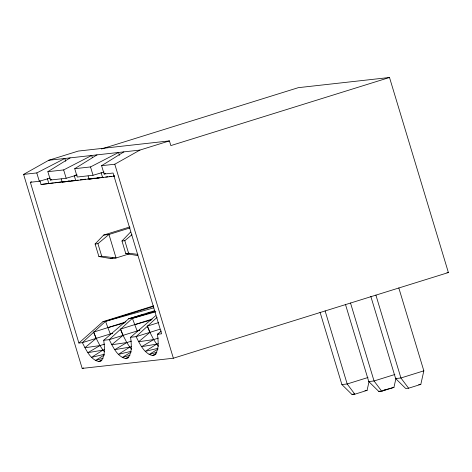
<?xml version="1.0" encoding="UTF-8"?>
<svg xmlns="http://www.w3.org/2000/svg" width="472" height="472" viewBox="0 0 472 472"><rect width="100%" height="100%" fill="white"/><g stroke="black" fill="none" stroke-linecap="round" stroke-linejoin="round"><path stroke-width="0.71" d="M320.046 312.204L341.893 384.568L352.018 394.515L354.844 394.203L367.074 390.391L368.986 381.83M396.014 378.119L393.943 387.388L381.712 391.199L378.886 391.518L368.762 381.565L345.427 304.287M370.815 296.369L395.63 378.568L405.755 388.515L408.581 388.202L420.812 384.391L423.838 370.839L398.81 287.932M129.434 253.818L116.059 257.983L110.772 258.573L98.89 256.526L95.102 243.983L103.675 235.074L129.723 226.961M137.641 255.576L125.758 253.529L121.971 240.985L130.543 232.077M153.365 306.44L105.527 321.343L82.335 342.66L78.889 343.044L30.35 182.269L31.659 181.862M154.91 311.331L132.396 318.34L109.203 339.657L103.734 340.271C104.424 346.902 105.569 354.425 101.616 360.289L98.801 361.599C90.075 359.434 86.217 349.882 82.335 342.66L112.389 333.326M157.099 317.302L136.072 336.66L130.602 337.268C131.293 343.905 132.437 351.428 128.484 357.292L125.67 358.602C116.944 356.437 113.085 346.885 109.203 339.657L139.258 330.329M78.889 343.044L102.99 321.627L153.642 305.85M155.612 315.75L130.602 337.268M103.734 340.271L128.744 318.753L154.775 310.641M161.318 331.014L157.471 334.27C158.161 340.902 159.306 348.424 155.353 354.289L152.539 355.599C143.812 353.439 139.954 343.882 136.072 336.66L159.984 329.208M95.102 243.983L97.928 243.67L108.967 234.484L130.083 227.905M121.971 240.985L124.797 240.673L131.971 234.696M104.353 349.663L102.943 350.1L91.527 357.357L104.088 354.366M131.222 346.666L129.812 347.103L118.395 354.36L130.956 351.363M158.09 343.663L156.68 344.1L145.264 351.363L157.825 348.365M77.255 175.029L66.168 178.268L50.38 180.033L47.861 171.69L70.121 157.878M104.123 172.032L93.037 175.265L77.249 177.029L74.729 168.693L96.99 154.875M158.846 333.757L157.471 334.27L161.613 333.804L113.068 173.029L104.117 174.032L101.598 165.69L123.859 151.878M104.365 354.973L95.309 360.537L103.085 358.254M131.234 351.976L122.177 357.54L129.953 355.257M158.102 348.979L149.046 354.537L156.822 352.254M104.642 344.112L99.946 345.575L87.863 352.678L102.943 350.1L104.33 351.717M131.511 341.108L126.815 342.572L114.731 349.681L129.812 347.103L131.664 349.25M158.38 338.111L153.683 339.574L141.6 346.678L156.68 344.1L158.533 346.253M23.6 174.398L48.752 160.262L78.246 151.075L169.43 140.892L170.846 145.594L389.506 77.485L448.4 272.55L173.36 358.224L82.175 368.402L23.6 174.398L36.786 172.929L64.829 158.468L65.685 161.288M101.598 165.69L114.784 164.221L139.936 150.078L169.43 140.892M47.861 171.69L63.655 169.926L91.698 155.465L92.341 157.583M74.729 168.693L90.524 166.929L118.566 152.468L119.422 155.288M101.934 360.065L98.801 361.599L101.598 360.726M128.803 357.068L125.67 358.602L128.467 357.729M156.297 353.758L152.539 355.599L154.633 354.944M385.742 389.701L381.712 391.199L374.048 380.975L350.507 302.989M50.38 180.033L51.749 179.572M104.117 174.032L105.486 173.572M112.371 333.267L110.271 333.958L105.527 321.343L102.99 321.627M139.936 330.04L137.14 330.955L132.396 318.34L128.744 318.753L143.6 314.44M102.943 350.1L99.946 345.575L96.182 338.341L93.598 332.117L125.93 321.892M129.812 347.103L126.815 342.572L123.05 335.344L120.466 329.114L152.096 319.119M101.456 148.987L298.322 87.668L389.506 77.485M110.772 258.573L112.885 257.918M156.68 344.1L153.683 339.574L149.919 332.341L147.335 326.117L158.739 322.565M82.175 368.402L83.579 367.965M368.018 377.488L347.18 383.978L341.893 384.568M394.887 374.485L374.048 380.975L368.762 381.565M423.838 370.839L400.917 377.978L395.63 378.568M352.018 394.515L354.059 393.878M380.243 391.093L378.886 391.518L380.255 391.141M30.35 182.269L39.3 181.266L50.386 178.032M76.311 174.923L74.216 175.537L75.744 180.599L91.302 178.681M146.432 313.62L149.966 312.594M152.798 311.774L154.916 311.16M107.687 327.727L124.649 322.854M134.555 324.724L151.518 319.857M105.527 321.343L153.825 307.838M132.396 318.34L155.837 311.791M383.677 390.202L385.73 389.642M386.415 389.453L393.943 387.388L392.533 387.547M99.946 345.575L84.877 347.758L96.182 338.341L93.598 332.117M126.815 342.572L111.746 344.755L123.05 335.344L120.466 329.12M153.683 339.574L138.615 341.757L149.919 332.341L147.335 326.117M61.248 178.947L62.204 182.115L74.546 180.558M76.004 180.375L78.181 180.097M88.116 175.95L89.072 179.112L99.964 177.737M101.415 177.555L103.598 177.283M39.902 180.676L41.046 184.475L53.377 182.935M54.829 182.758L61.36 181.944M63.537 181.673L64.989 181.49M72.098 180.729L73.455 180.564M41.046 184.475L62.31 181.944M63.726 181.767L65.85 181.508M67.974 181.242L69.384 181.071M80.264 179.838L82.299 179.584M83.656 179.413L85.692 179.159M96.931 177.985L98.967 177.732M101.002 177.478L103.038 177.224L101.592 177.383M92.718 178.505L95.545 178.156M105.775 177.006L107.811 176.752M109.168 176.581L111.203 176.327M89.072 179.112L114.637 176.115M48.752 160.262L139.936 150.078M67.826 181.154L69.219 181M71.998 180.688L73.39 180.534M87.857 178.917L90.028 178.676M92.919 178.351L94.365 178.192M97.256 177.867L98.701 177.708M113.28 176.08L114.725 175.92M62.204 182.115L75.744 180.599M103.675 235.074L108.967 234.484L116.059 257.983L101.71 256.213L98.89 256.526M125.758 253.529L128.579 253.21L137.907 254.367M446.954 272.71L448.4 272.55M364.956 390.627L367.074 390.391M418.693 384.627L420.812 384.391M408.581 388.202L400.917 377.978L375.889 295.071M354.844 394.203L347.18 383.978L325.119 310.906M114.784 164.221L173.36 358.224M124.797 240.673L128.579 253.21M101.085 172.54L102.613 177.602M90.524 166.929L93.037 175.265M97.928 243.67L101.71 256.213M63.655 169.926L66.168 178.268M47.347 178.54L48.876 183.602M36.786 172.929L39.3 181.266"/></g></svg>
